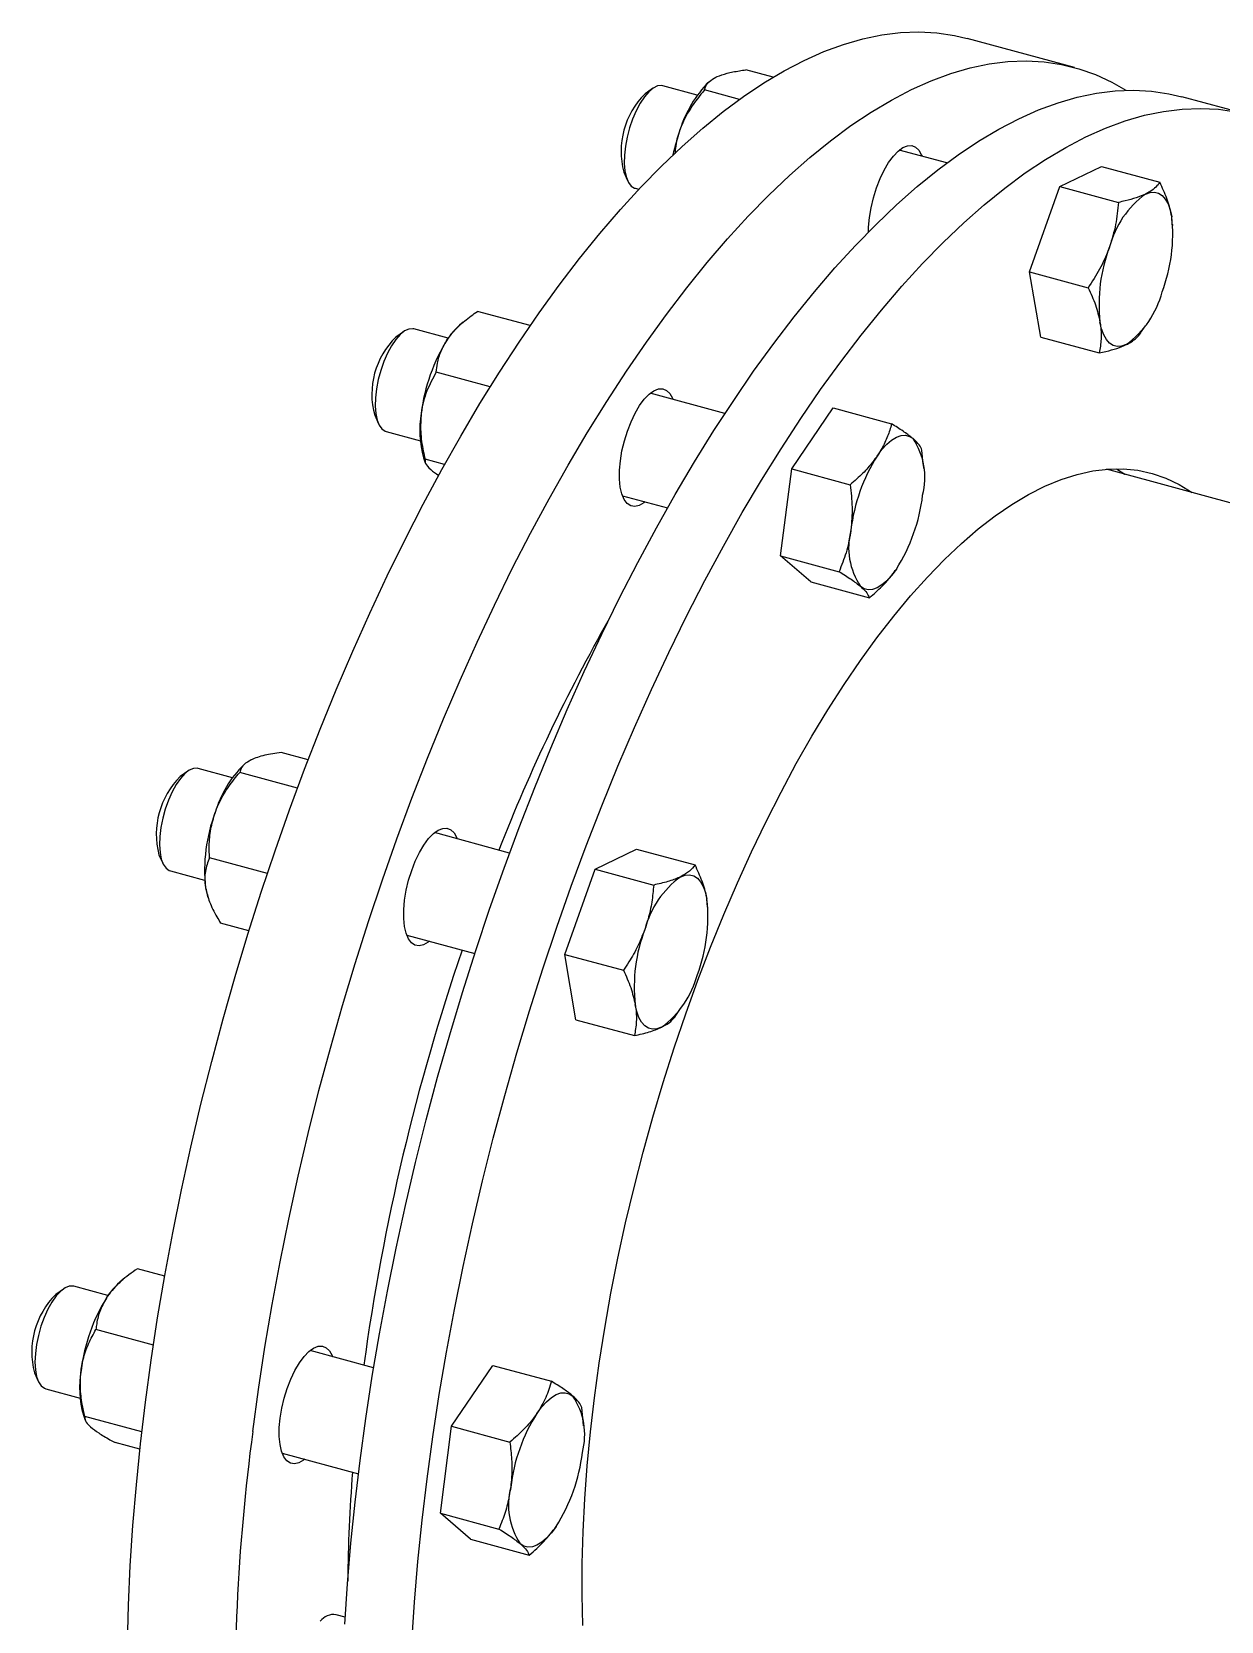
# Model space of a CAD drawing. Header units: inches. Extents: x 0.9 to 37.1, y -8.4 to 11.7.
# Drawn here: x 33.5551 to 33.6572, y 2.2373 to 2.3737 of the extents above; entities that cross this region are included whole.
import ezdxf

# ---------------------------------------------------------------- set-up
doc = ezdxf.new("R2010")
doc.units = ezdxf.units.IN
doc.header["$MEASUREMENT"] = 0

msp = doc.modelspace()

# ---------------------------------------------------------------- linework, layer by layer
at = {"color": 7, "linetype": 'Continuous', "lineweight": 25}
for p, q in [((33.64460370834834, 2.370682328847839), (33.63539101958087, 2.373186140250796)), ((33.61873187255949, 2.369851594854801), (33.61639355159507, 2.370487100388772)), ((33.60838204797907, 2.36888182540032), (33.60772613991085, 2.368417640565992)), ((33.61221321357051, 2.368314213683591), (33.60926980196309, 2.369114169888803)), ((33.6158442377458, 2.367948488524635), (33.61283658929051, 2.368765902928669)), ((33.61329936299145, 2.369522240900143), (33.61319369869855, 2.369431924836626)), ((33.65957432759549, 2.366613635318032), (33.65381639711582, 2.368178517444881)), ((33.63365048153409, 2.362488023596176), (33.62956714617625, 2.363597786651144)), ((33.64336283352154, 2.360469523844969), (33.64691979582609, 2.362190721305071)), ((33.64691979582609, 2.362190721305071), (33.65194447406495, 2.36082512142558)), ((33.60590061946949, 2.361700700286461), (33.60623134057879, 2.360968370782588)), ((33.60687936401816, 2.360318634898158), (33.60719967710464, 2.360231580664731)), ((33.640758956394, 2.353145586445853), (33.64336283352154, 2.360469523844969)), ((33.64336283352154, 2.360469523844969), (33.6483875117604, 2.359103923965478)), ((33.65300785237339, 2.357188699284789), (33.65296080243015, 2.357877049248178)), ((33.65304772295587, 2.357128740596278), (33.65304347043204, 2.357191130833048)), ((33.640758956394, 2.353145586445853), (33.64578363463286, 2.351779986566362)), ((33.64171204157101, 2.347542846506839), (33.640758956394, 2.353145586445853)), ((33.59787017422909, 2.34852155763409), (33.59335292491972, 2.349749249203431)), ((33.59082337884568, 2.34743707925647), (33.58787996723827, 2.348237035461682)), ((33.59210862679341, 2.348815285013929), (33.59180386397373, 2.348554790409505)), ((33.65029125842479, 2.34789488572309), (33.65070158923653, 2.34849622149457)), ((33.58699221325425, 2.3480046909732), (33.58633630518602, 2.347540506138871)), ((33.64171204157101, 2.347542846506839), (33.64673671980987, 2.346177246627348)), ((33.59443186654318, 2.343267098805378), (33.58979596261517, 2.344527038157605)), ((33.6145918912958, 2.340977306870144), (33.60817731145143, 2.342720652224023)), ((33.62032220684619, 2.336230659073905), (33.62387916915074, 2.341452870119731)), ((33.62387916915074, 2.341452870119731), (33.6289038473896, 2.34008727024024)), ((33.58451078474467, 2.340823565859341), (33.58484150585397, 2.340091236355468)), ((33.58548952929333, 2.339441500471037), (33.58843294090074, 2.338641544265825)), ((33.63161194331115, 2.336617043276776), (33.63150772451714, 2.337846260645169)), ((33.58871279310235, 2.337181300432352), (33.58886051399502, 2.336753959371419)), ((33.59051973772553, 2.33660808282137), (33.58884287743815, 2.337063817516709)), ((33.61936912166917, 2.328767438433008), (33.62032220684619, 2.336230659073905)), ((33.62032220684619, 2.336230659073905), (33.62534688508505, 2.334865059194414)), ((33.63165788823105, 2.336251606169157), (33.63163286230722, 2.336618770087579)), ((33.73556346866226, 2.312228540729305), (33.6473670219076, 2.336198445135969)), ((33.6057868735065, 2.333925117233377), (33.60965900908633, 2.332872753752607)), ((33.61936912166917, 2.328767438433008), (33.62439379990803, 2.327401838553517)), ((33.62197299879671, 2.326526428837938), (33.61936912166917, 2.328767438433008)), ((33.62197299879671, 2.326526428837938), (33.62699767703558, 2.325160828958447)), ((33.57879873691316, 2.311256462143302), (33.5764795766158, 2.311886760218531)), ((33.56846807299981, 2.310281485230079), (33.56781216493158, 2.309817300395751)), ((33.57229923859124, 2.30971387351335), (33.56935582698383, 2.310513829718562)), ((33.57787853995552, 2.308818648360957), (33.57292261431125, 2.310165562758428)), ((33.57339488783776, 2.310930020661682), (33.57327972371929, 2.310831584666385)), ((33.59609532286617, 2.303246607695832), (33.58965317119699, 2.304997446480904)), ((33.60344885854227, 2.301869183674728), (33.60700582084682, 2.30359038113483)), ((33.60700582084682, 2.30359038113483), (33.61203049908568, 2.302224781255339)), ((33.56598664449022, 2.30310036011622), (33.56631736559952, 2.302368030612347)), ((33.57529560709845, 2.301489018757908), (33.57031873718371, 2.302841625359312)), ((33.60084498141473, 2.294545246275612), (33.60344885854227, 2.301869183674728)), ((33.60344885854227, 2.301869183674728), (33.60847353678113, 2.300503583795237)), ((33.56696538903889, 2.301718294727917), (33.5699088006463, 2.300918338522705)), ((33.5701886528479, 2.299458094689231), (33.57023263311286, 2.299330864391978)), ((33.61309387739413, 2.298588359114548), (33.61304682745089, 2.299276709077937)), ((33.6131337479766, 2.298528400426036), (33.61312949545277, 2.298590790662807)), ((33.57371160565083, 2.29657580460028), (33.57127182236072, 2.297238885420299)), ((33.58726273325205, 2.296201911490257), (33.59310536274639, 2.294614009986101)), ((33.60179806659174, 2.288942506336598), (33.60084498141473, 2.294545246275612)), ((33.60084498141473, 2.294545246275612), (33.60586965965359, 2.29317964639612)), ((33.610372446204, 2.289287456622942), (33.61078761425727, 2.289895881324329)), ((33.60179806659174, 2.288942506336598), (33.60682274483061, 2.287576906457107)), ((33.5628970071194, 2.266637062273565), (33.56258480635688, 2.266370210122048)), ((33.56648316353425, 2.266926180539613), (33.56413386730286, 2.267564668915975)), ((33.55777315563739, 2.265820110685743), (33.55711724756917, 2.265355925851415)), ((33.56160432122883, 2.265252498969014), (33.55866090962142, 2.266052455174226)), ((33.56550988072617, 2.261001780768201), (33.56057690499831, 2.262342457870149)), ((33.58441768141792, 2.259052316500796), (33.57895825383457, 2.260536071936568)), ((33.55529172712782, 2.258638985571884), (33.55562244823712, 2.257906656068011)), ((33.59110314922933, 2.254046078786448), (33.59466011153388, 2.259268289832275)), ((33.59466011153388, 2.259268289832275), (33.59968478977275, 2.257902689952783)), ((33.55627047167648, 2.25725692018358), (33.55921388328389, 2.256456963978368)), ((33.60240656666562, 2.254411714619596), (33.60228866690029, 2.255661680357713)), ((33.5594937354855, 2.254996720144895), (33.55964145637816, 2.254569379083962)), ((33.56451725046969, 2.253549307632555), (33.5596238198213, 2.254879237229252)), ((33.6024388306142, 2.2540670258817), (33.60241429198546, 2.25442704052652)), ((33.59015006405232, 2.246582858145552), (33.59110314922933, 2.254046078786448)), ((33.59110314922933, 2.254046078786448), (33.59612782746819, 2.252680478906957)), ((33.56435098004954, 2.252061164783865), (33.56222769694884, 2.252638227634181)), ((33.57656781588963, 2.251740536945922), (33.58311140650819, 2.249962129227985)), ((33.59015006405232, 2.246582858145552), (33.59517474229118, 2.24521725826606)), ((33.59275394117986, 2.244341848550481), (33.59015006405232, 2.246582858145552)), ((33.59275394117986, 2.244341848550481), (33.59777861941872, 2.24297624867099)), ((33.5819854822509, 2.237651504587157), (33.58120109807855, 2.237864683397881))]:
    msp.add_line(p, q, dxfattribs=at)
at = {"color": 7, "linetype": 'Continuous', "lineweight": 25, "flags": 128}
for points in [[(33.56482795657999, 2.256105316920822), (33.56531853010071, 2.259706300187671), (33.56587385457741, 2.263333679597477), (33.56649311499486, 2.266982131470747), (33.56717540250298, 2.270646301201241), (33.56791971575079, 2.274320811114598), (33.56872496235594, 2.278000268360809), (33.569589960508, 2.281679272828974), (33.5705134407029, 2.285352425072709), (33.57149404760612, 2.289014334234573), (33.57253034204179, 2.292659625957901), (33.57362080310492, 2.296282950274408), (33.57476383039354, 2.29987898945601), (33.57595774635747, 2.303442465819319), (33.57720079876042, 2.306968149471374), (33.57849116325153, 2.310450865985231), (33.57982694604301, 2.313885503994144), (33.58120618668939, 2.317267022693204), (33.58262686096482, 2.320590459237414), (33.58408688383392, 2.32385093602535), (33.58558411251177, 2.32704366785771), (33.58711634960883, 2.330163968960258), (33.58868134635587, 2.333207259860841), (33.59027680590435, 2.336169074110397), (33.59190038669736, 2.339045064838087), (33.59354970590621, 2.341831011130923), (33.59522234292753, 2.344522824228543), (33.59691584293581, 2.347116553524029), (33.59862772048629, 2.349608392361969), (33.60035546316258, 2.351994683625248), (33.60209653526405, 2.354271925102371), (33.6038483815273, 2.356436774627443), (33.60560843087637, 2.358486054985256), (33.60737410019613, 2.360416758574293), (33.60914279812336, 2.362226051820796), (33.61091192884996, 2.363911279337428), (33.61267889593262, 2.365469967820417), (33.61444110610351, 2.366899829679474), (33.61619597307617, 2.368198766395144), (33.61794092134134, 2.369364871598678), (33.6196733899468, 2.370396433869884), (33.62139083625598, 2.371291939248879), (33.62309073967958, 2.372050073458031), (33.62477060537493, 2.372669723830841), (33.62642796790745, 2.37314998094494), (33.62806039486908, 2.373490139956784), (33.62966549044815, 2.373689701636118), (33.63124089894556, 2.373748373098658), (33.63278430823209, 2.373666068235941), (33.63429345314178, 2.373442907841703), (33.63539101958087, 2.373186140250796)], [(33.57404064534747, 2.253601505517865), (33.57453121886818, 2.257202488784713), (33.57508654334488, 2.26082986819452), (33.57570580376233, 2.26447832006779), (33.57638809127046, 2.268142489798284), (33.57713240451826, 2.27181699971164), (33.57793765112341, 2.275496456957851), (33.57880264927547, 2.279175461426016), (33.57972612947038, 2.282848613669751), (33.58070673637359, 2.286510522831616), (33.58174303080926, 2.290155814554943), (33.58283349187239, 2.293779138871451), (33.58397651916101, 2.297375178053052), (33.58517043512495, 2.300938654416361), (33.58641348752789, 2.304464338068417), (33.587703852019, 2.307947054582273), (33.58903963481048, 2.311381692591187), (33.59041887545686, 2.314763211290247), (33.5918395497323, 2.318086647834457), (33.5932995726014, 2.321347124622392), (33.59479680127924, 2.324539856454752), (33.5963290383763, 2.3276601575573), (33.59789403512335, 2.330703448457883), (33.59948949467181, 2.33366526270744), (33.60111307546484, 2.33654125343513), (33.60276239467369, 2.339327199727966), (33.604435031695, 2.342019012825585), (33.60612853170329, 2.344612742121071), (33.60784040925376, 2.347104580959011), (33.60956815193005, 2.34949087222229), (33.61130922403152, 2.351768113699413), (33.61306107029478, 2.353932963224485), (33.61482111964384, 2.355982243582298), (33.61658678896359, 2.357912947171335), (33.61835548689083, 2.359722240417839), (33.62012461761744, 2.36140746793447), (33.6218915847001, 2.362966156417459), (33.62365379487098, 2.364396018276516), (33.62540866184364, 2.365694954992187), (33.62715361010881, 2.366861060195721), (33.62888607871427, 2.367892622466927), (33.63060352502345, 2.368788127845922), (33.63230342844706, 2.369546262055073), (33.6339832941424, 2.370165912427884), (33.63564065667492, 2.370646169541982), (33.63727308363656, 2.370986328553827), (33.63887817921563, 2.37118589023316), (33.64045358771304, 2.3712445616957), (33.64199699699957, 2.371162256832983), (33.64350614190926, 2.370939096438745), (33.64497880756383, 2.370575408031638), (33.64641283262338, 2.370071725374552), (33.64780611245838, 2.369428787691243), (33.64902068354247, 2.368733645663748)], [(33.58325333411494, 2.251097694114907), (33.58374390763565, 2.254698677381755), (33.58429923211236, 2.258326056791562), (33.5849184925298, 2.261974508664832), (33.58560078003793, 2.265638678395326), (33.58634509328573, 2.269313188308682), (33.58715033989088, 2.272992645554893), (33.58801533804295, 2.276671650023059), (33.58893881823785, 2.280344802266793), (33.58991942514106, 2.284006711428658), (33.59095571957673, 2.287652003151985), (33.59204618063987, 2.291275327468492), (33.59318920792849, 2.294871366650094), (33.59438312389242, 2.298434843013403), (33.59562617629535, 2.301960526665459), (33.59691654078648, 2.305443243179316), (33.59825232357795, 2.308877881188229), (33.59963156422433, 2.312259399887289), (33.60105223849977, 2.315582836431499), (33.60251226136887, 2.318843313219435), (33.60400949004672, 2.322036045051795), (33.60554172714378, 2.325156346154342), (33.60710672389082, 2.328199637054925), (33.60870218343929, 2.331161451304482), (33.61032576423231, 2.334037442032172), (33.61197508344116, 2.336823388325008), (33.61364772046247, 2.339515201422627), (33.61534122047076, 2.342108930718113), (33.61705309802124, 2.344600769556053), (33.61878084069753, 2.346987060819332), (33.62052191279899, 2.349264302296455), (33.62227375906225, 2.351429151821527), (33.62403380841131, 2.35347843217934), (33.62579947773107, 2.355409135768378), (33.6275681756583, 2.357218429014881), (33.6293373063849, 2.358903656531512), (33.63110427346757, 2.360462345014501), (33.63286648363845, 2.361892206873558), (33.63462135061111, 2.363191143589229), (33.63636629887628, 2.364357248792763), (33.63809876748174, 2.365388811063969), (33.63981621379093, 2.366284316442964), (33.64151611721454, 2.367042450652115), (33.64319598290987, 2.367662101024926), (33.64485334544239, 2.368142358139024), (33.64648577240403, 2.368482517150869), (33.6480908679831, 2.368682078830203), (33.64966627648051, 2.368740750292742), (33.65120968576704, 2.368658445430025), (33.65271883067673, 2.368435285035787), (33.65381639711582, 2.368178517444881)], [(33.60926980196309, 2.369114169888803), (33.60915176415189, 2.369136068174387), (33.60880699525029, 2.369098695562929), (33.60843868601604, 2.368920472443242), (33.60805867421097, 2.368607127053036), (33.60767917372716, 2.368168730570972), (33.60731238202243, 2.367619373420699), (33.60697008808395, 2.366976712393038), (33.60666329352055, 2.366261403142202), (33.60640185896195, 2.365496436296072), (33.60619418712994, 2.364706398518499), (33.60604695276809, 2.363916682273698), (33.60596488810992, 2.363152669691559), (33.60595063078109, 2.362438916765103), (33.60600463902387, 2.361798364100665), (33.6061251769689, 2.361251599587928), (33.60630837042743, 2.360816196688211), (33.606548331411, 2.36050614960896), (33.60683734737614, 2.360331423518412), (33.60687936401816, 2.360318634898158)], [(33.58901126459461, 2.249532811988058), (33.58950183811532, 2.253133795254907), (33.59005716259203, 2.256761174664713), (33.59067642300948, 2.260409626537983), (33.5913587105176, 2.264073796268478), (33.5921030237654, 2.267748306181834), (33.59290827037056, 2.271427763428044), (33.59377326852262, 2.27510676789621), (33.59469674871752, 2.278779920139945), (33.59567735562074, 2.282441829301809), (33.5967136500564, 2.286087121025137), (33.59780411111954, 2.289710445341644), (33.59894713840816, 2.293306484523246), (33.6001410543721, 2.296869960886554), (33.60138410677503, 2.30039564453861), (33.60267447126615, 2.303878361052467), (33.60401025405762, 2.30731299906138), (33.605389494704, 2.31069451776044), (33.60681016897944, 2.314017954304651), (33.60827019184853, 2.317278431092586), (33.60976742052639, 2.320471162924946), (33.61129965762345, 2.323591464027494), (33.61286465437048, 2.326634754928077), (33.61446011391897, 2.329596569177633), (33.61608369471197, 2.332472559905324), (33.61773301392083, 2.335258506198159), (33.61940565094214, 2.337950319295779), (33.62109915095044, 2.340544048591265), (33.62281102850091, 2.343035887429205), (33.62453877117719, 2.345422178692484), (33.62627984327867, 2.347699420169607), (33.62803168954191, 2.349864269694679), (33.62979173889099, 2.351913550052492), (33.63155740821074, 2.353844253641529), (33.63332610613797, 2.355653546888032), (33.63509523686457, 2.357338774404664), (33.63686220394725, 2.358897462887652), (33.63862441411813, 2.360327324746709), (33.64037928109079, 2.36162626146238), (33.64212422935595, 2.362792366665914), (33.64385669796142, 2.363823928937121), (33.6455741442706, 2.364719434316116), (33.6472740476942, 2.365477568525267), (33.64895391338955, 2.366097218898077), (33.65061127592207, 2.366577476012176), (33.6522437028837, 2.36691763502402), (33.65384879846277, 2.367117196703354), (33.65542420696018, 2.367175868165893), (33.65696761624671, 2.367093563303177), (33.65847676115639, 2.366870402908939)], [(33.62699741857027, 2.357799348834102), (33.62713751127627, 2.358648244010595), (33.62734111802836, 2.359505402369766), (33.62760238143099, 2.360346165026246), (33.62791378541174, 2.36114634476918), (33.62826637144506, 2.361882921884247), (33.62864999627272, 2.36253470638893), (33.6290536237069, 2.36308294762973), (33.6294656421212, 2.363511873704329), (33.62987419849599, 2.363809145190505), (33.63026753940824, 2.363966210128842), (33.63063434915604, 2.363978550047031), (33.63096407529081, 2.363845809948093), (33.63124723219198, 2.363571808522996), (33.63147567395104, 2.363164428293865), (33.6315138906715, 2.363068703211025)], [(33.65070577868936, 2.359817820487634), (33.65110079276835, 2.359957088166136), (33.65147492529294, 2.359983383419443), (33.65182177475192, 2.35989625632848), (33.65213540645489, 2.35969719766193), (33.65241045407643, 2.359389613368768), (33.6526422114755, 2.358978766301526), (33.65282671321873, 2.358471686167435), (33.65296080243015, 2.357877049248178)], [(33.62691459440664, 2.35656435272328), (33.62692487012244, 2.356983138008934), (33.62699741857027, 2.357799348834102)], [(33.58787996723827, 2.348237035461682), (33.58778924317248, 2.348255619743456), (33.58744694923401, 2.348230102016202), (33.58708015752927, 2.348063459269796), (33.58670065704546, 2.347761047539221), (33.58632064524039, 2.347332586586323), (33.58595233600614, 2.346791847498668), (33.58560756710455, 2.346156210075453), (33.58529741969178, 2.345446104226466), (33.58503186216088, 2.344684353337971), (33.58481942974939, 2.343895440710292), (33.58466695020982, 2.343104722644405), (33.58457932436001, 2.342337613469551), (33.58455936856687, 2.341618768705791), (33.58460772422604, 2.340971292615297), (33.58472283714682, 2.340415995612365), (33.58490100750523, 2.339970725399568), (33.58513650875935, 2.339649793327915), (33.58542177170511, 2.339463514418254), (33.58548952929333, 2.339441500471037)], [(33.64905498673884, 2.346891143149504), (33.64865997265986, 2.346751875471002), (33.64828584013526, 2.346725580217695), (33.64793899067628, 2.346812707308658), (33.64762535897332, 2.347011765975207), (33.64735031135178, 2.34731935026837), (33.64711855395271, 2.347730197335612), (33.64693405220947, 2.348237277469702), (33.64679996299806, 2.34883191438896)], [(33.60560758384545, 2.336922214406981), (33.60574767655145, 2.337771109583475), (33.60595128330354, 2.338628267942646), (33.60621254670617, 2.339469030599126), (33.60652395068692, 2.340269210342059), (33.60687653672024, 2.341005787457126), (33.6072601615479, 2.341657571961809), (33.60766378898208, 2.342205813202609), (33.60807580739638, 2.342634739277208), (33.60848436377117, 2.342932010763385), (33.60887770468342, 2.343089075701722), (33.60924451443123, 2.343101415619911), (33.60957424056599, 2.342968675520973), (33.60985739746716, 2.342694674095875), (33.61008583922622, 2.342287293866745), (33.61012405594668, 2.342191568783904)], [(33.62766515201402, 2.337329462509432), (33.62807428884698, 2.337878265497613), (33.62849054798929, 2.338334657279579), (33.62890680713159, 2.338690828865408), (33.62931594396454, 2.338940686060513), (33.62971095804353, 2.339079953739015), (33.63008509056813, 2.339106248992322), (33.63043194002711, 2.33901912190136), (33.63074557173007, 2.33882006323481)], [(33.60338029558714, 2.256485919030216), (33.60379003623837, 2.259453846082096), (33.60426438411732, 2.26244703781298), (33.60480231189212, 2.265459011636097), (33.60540265453101, 2.268483244286843), (33.60606411182548, 2.271513185950723), (33.60678525120636, 2.274542274448792), (33.60756451084631, 2.277563949449871), (33.60840020304248, 2.280571666678767), (33.60929051787166, 2.28355891208971), (33.61023352711018, 2.286519215974331), (33.61122718841003, 2.289446166973609), (33.61226934972208, 2.292333425963444), (33.613357753957, 2.295174739783789), (33.61449004387359, 2.297963954781606), (33.61566376718402, 2.300695030138303), (33.61687638186496, 2.303362050952805), (33.61812526166303, 2.305959241051914), (33.61940770178268, 2.308480975500207), (33.6207209247442, 2.310921792782404), (33.62206208639906, 2.313276406631785), (33.62342828208977, 2.31553971747907), (33.62481655294068, 2.317706823496951), (33.62622389226627, 2.319773031216359), (33.62764725208294, 2.321733865691471), (33.62908354971027, 2.323585080191445), (33.63052967444744, 2.3253226653979), (33.63198249431028, 2.326942858088196), (33.63343886281448, 2.328442149285747), (33.63489562579016, 2.329817291859677), (33.6363496282131, 2.331065307557383), (33.63779772103783, 2.332183493454769), (33.63923676801775, 2.333169427810175), (33.64066365249754, 2.334020975309333), (33.64207528416314, 2.334736291689978), (33.64346860573472, 2.335313827736116), (33.64484059958801, 2.335752332633274), (33.64618829428983, 2.33605085667749), (33.64750877103356, 2.336208753332159), (33.64879916996061, 2.336225680628287), (33.65005669635426, 2.336101601905119), (33.65127862669235, 2.335836785889541), (33.65246231454586, 2.335431806114074), (33.65360519631048, 2.334887539674731), (33.65470479675881, 2.334205165331425), (33.6547070765338, 2.334203575566913)], [(33.60773361800174, 2.333396033793258), (33.60762967019085, 2.333316227471431), (33.60722727190289, 2.333088237924218), (33.60684582239664, 2.333003229251237), (33.60649629527991, 2.333063646997233), (33.60618874581147, 2.333267753053658), (33.60593202162954, 2.333609675660882), (33.60573350822145, 2.334079578328033), (33.6055989164565, 2.334663942810927), (33.60553211829473, 2.33534595800734), (33.60553503539762, 2.336106003581814), (33.60560758384545, 2.336922214406981)], [(33.64822659875833, 2.336235549204774), (33.64894686627915, 2.335770047458273), (33.64894914605413, 2.335768457693762)], [(33.62931594396454, 2.327625232273465), (33.62890680713159, 2.327076429285284), (33.62849054798929, 2.326620037503317), (33.62807428884698, 2.326263865917489), (33.62766515201402, 2.326014008722383), (33.62727013793504, 2.325874741043881), (33.62689600541044, 2.325848445790574), (33.62654915595146, 2.325935572881537), (33.6262355242485, 2.326134631548087)], [(33.56935582698383, 2.310513829718562), (33.56929216948149, 2.310528111632987), (33.56895242711028, 2.310514454500712), (33.56858723502171, 2.310359429421629), (33.56820833079001, 2.310068019029337), (33.56782789270893, 2.309649589493615), (33.56745814837144, 2.309117589484027), (33.56711098166475, 2.308489117918614), (33.56679755081249, 2.307784374390593), (33.56652792974012, 2.307026009936823), (33.56631078429076, 2.30623839901483), (33.56615309369782, 2.305446856087697), (33.5660599262667, 2.304676821996384), (33.56603427647531, 2.303953046270173), (33.56607696872904, 2.30329879165643), (33.56618663086373, 2.302735086436762), (33.56635973824812, 2.302280048560747), (33.56659072706848, 2.301948303320127), (33.56687217315404, 2.301750513279897), (33.56696538903889, 2.301718294727917)], [(33.58708344359101, 2.299199008663864), (33.587223536297, 2.300047903840358), (33.5874271430491, 2.300905062199529), (33.58768840645172, 2.301745824856009), (33.58799981043247, 2.302546004598942), (33.58835239646579, 2.30328258171401), (33.58873602129346, 2.303934366218693), (33.58913964872764, 2.304482607459493), (33.58955166714193, 2.304911533534092), (33.58996022351673, 2.305208805020269), (33.59035356442897, 2.305365869958606), (33.59072037417678, 2.305378209876795), (33.59105010031155, 2.305245469777857), (33.59133325721271, 2.304971468352759), (33.59156169897177, 2.304564088123628), (33.59159991569224, 2.304468363040783)], [(33.6107918037101, 2.301217480317393), (33.61118681778909, 2.301356747995895), (33.61156095031368, 2.301383043249202), (33.61190779977267, 2.301295916158239), (33.61222143147562, 2.301096857491689), (33.61249647909716, 2.300789273198526), (33.61272823649622, 2.300378426131285), (33.61291273823946, 2.299871345997194), (33.61304682745089, 2.299276709077937)], [(33.56998916950506, 2.300259338887564), (33.57012325871649, 2.299664701968307), (33.5701886528479, 2.299458094689231)], [(33.58920947774729, 2.295672828050139), (33.5891055299364, 2.295593021728313), (33.58870313164844, 2.2953650321811), (33.5883216821422, 2.295280023508119), (33.58797215502547, 2.295340441254115), (33.58766460555702, 2.29554454731054), (33.5874078813751, 2.295886469917764), (33.58720936796701, 2.296356372584915), (33.58707477620206, 2.296940737067809), (33.58700797804028, 2.297622752264223), (33.58701089514318, 2.298382797838696), (33.58708344359101, 2.299199008663864)], [(33.60914101175958, 2.288290802979263), (33.60874599768059, 2.288151535300761), (33.60837186515599, 2.288125240047454), (33.60802501569701, 2.288212367138416), (33.60771138399406, 2.288411425804966), (33.60743633637252, 2.288719010098129), (33.60720457897345, 2.289129857165371), (33.60702007723022, 2.289636937299461), (33.60688598801879, 2.290231574218719)], [(33.55866090962142, 2.266052455174226), (33.55862406544316, 2.266061447320618), (33.55828695067233, 2.266059653839739), (33.55792343992861, 2.265916281122032), (33.55754521674641, 2.265635937284612), (33.55716443752999, 2.265227632809081), (33.55679334083669, 2.264704490937238), (33.55644385401958, 2.264083325879285), (33.55612720987249, 2.263384102391282), (33.55585358559888, 2.262629294091456), (33.55563177570801, 2.261843161139621), (33.55546890935229, 2.261050970495683), (33.55537022119041, 2.260278183818753), (33.55533888314108, 2.25954963910848), (33.555375902435, 2.2588887523913), (33.5554800892416, 2.258316765110082), (33.55564809491119, 2.257852061406678), (33.55587451960331, 2.257509577240475), (33.55615208584206, 2.257300320334372), (33.55627047167648, 2.25725692018358)], [(33.5763885262286, 2.254737634119527), (33.5765286189346, 2.25558652929602), (33.57673222568668, 2.256443687655192), (33.57699348908931, 2.257284450311672), (33.57730489307006, 2.258084630054606), (33.57765747910338, 2.258821207169673), (33.57804110393104, 2.259472991674357), (33.57844473136522, 2.260021232915157), (33.57885674977952, 2.260450158989757), (33.57926530615431, 2.260747430475933), (33.57965864706656, 2.26090449541427), (33.58002545681437, 2.260916835332459), (33.58035518294913, 2.260784095233521), (33.5806383398503, 2.260510093808423), (33.58086678160937, 2.260102713579292), (33.58090499832983, 2.260006988496447)], [(33.59844609439716, 2.255144882221975), (33.59885523123013, 2.255693685210156), (33.59927149037243, 2.256150076992123), (33.59968774951473, 2.256506248577951), (33.60009688634769, 2.256756105773056), (33.60049190042668, 2.256895373451559), (33.60086603295127, 2.256921668704865), (33.60121288241025, 2.256834541613903), (33.60152651411321, 2.256635482947353)], [(33.56619668311933, 2.20569449478), (33.5660732136861, 2.206185644956208), (33.56549648201214, 2.208694826140318), (33.56498424012519, 2.21130526983995), (33.56453723981087, 2.214013144868999), (33.56415613710378, 2.216814477047447), (33.56384149132469, 2.219705155034024), (33.56359376425968, 2.222680936360164), (33.56341331948236, 2.225737453656417), (33.56330042182034, 2.22887022106216), (33.56325523696651, 2.232074640809223), (33.56327783123587, 2.235346009969743), (33.5633681714682, 2.238679527358359), (33.56352612507676, 2.242070300578618), (33.56375146024286, 2.245513353203237), (33.56404384625605, 2.249003632077696), (33.56440285399955, 2.252536014736446), (33.56482795657999, 2.256105316920822)], [(33.60237760563824, 2.23694741386116), (33.60231828727662, 2.239563304880619), (33.60232676362325, 2.242247539062161), (33.60240301632025, 2.244994302952263), (33.60254688022127, 2.247797647671983), (33.60275804374913, 2.250651501800896), (33.60303604957066, 2.25354968452645), (33.60338029558714, 2.256485919030216)], [(33.57851456038488, 2.251211453505802), (33.57841061257399, 2.251131647183974), (33.57800821428603, 2.250903657636761), (33.57762676477979, 2.250818648963779), (33.57727723766305, 2.250879066709776), (33.57696968819461, 2.251083172766201), (33.57671296401269, 2.251425095373425), (33.57651445060459, 2.251894998040577), (33.57637985883964, 2.252479362523471), (33.57631306067788, 2.253161377719884), (33.57631597778077, 2.253921423294358), (33.5763885262286, 2.254737634119527)], [(33.58195150261171, 2.237062677772703), (33.5821768377778, 2.240505730397321), (33.58246922379099, 2.243996009271781), (33.5828282315345, 2.247528391930531), (33.58325333411494, 2.251097694114907)], [(33.58770943309138, 2.235497795645854), (33.58793476825747, 2.238940848270473), (33.58822715427067, 2.242431127144933), (33.58858616201417, 2.245963509803682), (33.58901126459461, 2.249532811988058)], [(33.60009688634769, 2.245440651986008), (33.59968774951473, 2.244891848997827), (33.59927149037243, 2.24443545721586), (33.59885523123013, 2.244079285630032), (33.59844609439716, 2.243829428434926), (33.59805108031818, 2.243690160756425), (33.59767694779359, 2.243663865503117), (33.5973300983346, 2.24375099259408), (33.59701646663164, 2.24395005126063)]]:
    msp.add_lwpolyline(points, dxfattribs=at)
at = {"color": 7, "linetype": 'Continuous', "lineweight": 25}
for centre, radius, start, end in [((33.62040153211576, 2.362313605891444), 0.01013031722976273, 135.3579980569095, 162.7183036791729), ((33.61264859948007, 2.363473282720967), 0.006976910685271991, 134.8728387615335, 194.7181349211213), ((33.62671633870583, 2.359649160094874), 0.01696473852408214, 160.4609008090098, 168.0078855367917), ((33.65552086976466, 2.353227802132362), 0.008161705948279039, 126.1542656647817, 165.3264655325266), ((33.63923409803608, 2.356345635441813), 0.01381186597705929, 339.0790953833261, 6.365854626866401), ((33.66052666739211, 2.350363328195324), 0.01381186597705579, 159.0790953833169, 186.3658546268651), ((33.64423989566355, 2.353481161504777), 0.008161705948280567, 306.1542656647866, 345.3264655325207), ((33.59572031911507, 2.344121747514235), 0.005915276002470654, 131.4595934529665, 146.8405970956582), ((33.59110770276947, 2.342637203704715), 0.006841681785940727, 134.218877794823, 195.3720958878323), ((33.60365514092516, 2.339203362787416), 0.01524976426408534, 147.6772521365566, 173.1791284576962), ((33.5970500075853, 2.33953697178945), 0.008663621233485908, 170.1804768064588, 195.7775842782833), ((33.62579150017446, 2.335481061552802), 0.005974257879481949, 345.3287710282074, 33.97963174030431), ((33.64055195943889, 2.329175598118565), 0.0152497642640987, 147.6772521365648, 173.1791284576829), ((33.61642913653967, 2.33577909666433), 0.01524976426409588, 327.677252136565, 353.1791284576874), ((33.63118959580412, 2.329473633230096), 0.005974257879487253, 165.3287710282309, 213.9796317402811), ((33.73759933092489, 2.247684438415257), 0.1529760486832949, 150.3583273005904, 158.6013746957921), ((33.57985158812672, 2.304094818334171), 0.009411345408845119, 134.2901072217262, 163.7861945143515), ((33.57274031880468, 2.304871394960947), 0.006982025577646618, 134.8969938868899, 194.6939797957572), ((33.58371587389912, 2.30179075269393), 0.01381186597705929, 159.0790953833261, 186.3658546268671), ((33.6156068947854, 2.294627461962117), 0.008161705948287426, 126.1542656648088, 165.3264655325083), ((33.59932012305682, 2.297745295271573), 0.01381186597706312, 339.0790953833271, 6.365854626859066), ((33.62061269241285, 2.291762988025084), 0.01381186597705931, 159.0790953833261, 186.365854626868), ((33.77278173915148, 2.233326029396719), 0.1909727231320152, 161.1869161623719, 172.1891728324355), ((33.60432592068428, 2.294880821334533), 0.008161705948277314, 306.1542656647816, 345.326465532534), ((33.5665012614982, 2.261937167226781), 0.005915276002463267, 131.4595934529317, 146.8405970956423), ((33.5620397071384, 2.260411568006389), 0.006976910685277645, 134.8728387615621, 194.7181349210995), ((33.5744360833083, 2.257018782499959), 0.01524976426408447, 147.6772521365556, 173.1791284576975), ((33.56783094996845, 2.257352391501993), 0.00866362123348984, 170.1804768064633, 195.7775842782775), ((33.5965724425576, 2.253296481265345), 0.00597425787948406, 345.3287710282148, 33.97963174028992), ((33.61133290182202, 2.246991017831117), 0.01524976426408051, 147.6772521365579, 173.1791284577058), ((33.74953432762574, 2.230193604298035), 0.1770479097846228, 172.4025518774474, 182.1385708449791), ((33.58721007892282, 2.253594516376872), 0.01524976426409463, 327.6772521365648, 353.1791284576894), ((33.72156623277944, 2.239305955440473), 0.1393785907149036, 175.5585674211915, 179.4070754003633), ((33.60197053818726, 2.247289052942638), 0.005974257879485443, 165.3287710282132, 213.9796317402794), ((33.58100013639682, 2.236411488781523), 0.001467024263786468, 82.12652773639168, 142.572829972436)]:
    msp.add_arc(centre, radius, start, end, dxfattribs=at)
for points, knots in [([(33.61380896017563, 2.369845585156479), (33.6138503770797, 2.369864982989496), (33.61412223320487, 2.369992308289147), (33.61475141262921, 2.370196924226353), (33.61562340271321, 2.370375296470225), (33.61620286825915, 2.370459418540939), (33.61639355159507, 2.370487100388772)], [0, 0, 0, 0, 0.0662543887300802, 0.4348867160202416, 0.8140395284738057, 1, 1, 1, 1]), ([(33.61283658929051, 2.36876590292867), (33.6124225478173, 2.368254222021827), (33.61157938329975, 2.367212222094583), (33.61096728754755, 2.365989851291687), (33.61073483729893, 2.365340605140655), (33.61072854045959, 2.36532301772687)], [0, 0, 0, 0, 0.4841952181635558, 0.9860273763411902, 1, 1, 1, 1]), ([(33.61283658929051, 2.368765902928669), (33.61286740183463, 2.368871315918224), (33.61294030140257, 2.36912071309112), (33.61320729119458, 2.369496774993243), (33.61360671573924, 2.369728336441501), (33.61380896017563, 2.369845585156479)], [0, 0, 0, 0, 0.2654708005954765, 0.6280788300799357, 1, 1, 1, 1]), ([(33.61072854045959, 2.36532301772687), (33.61056136989131, 2.364802682226381), (33.61034431822087, 2.364127086691066), (33.61030842198461, 2.363440177055713), (33.61030017259484, 2.363282316903696)], [0, 0, 0, 0, 0.7701878909646594, 1, 1, 1, 1]), ([(33.65194447406495, 2.36082512142558), (33.65183801105643, 2.360686715247695), (33.65162407879697, 2.360408594736448), (33.65119526100361, 2.360073369629405), (33.65084049782683, 2.359888154714136), (33.65070577868936, 2.359817820487634)], [0, 0, 0, 0, 0.380593487973868, 0.7647841813874858, 1, 1, 1, 1]), ([(33.65296080243015, 2.357877049248178), (33.65294885950986, 2.357943640852993), (33.65285843588921, 2.358447826920203), (33.65257925747224, 2.359427969436117), (33.65215735716401, 2.360356567833974), (33.65194447406495, 2.36082512142558)], [0, 0, 0, 0, 0.07010571820324434, 0.5307925293049198, 1, 1, 1, 1]), ([(33.65070577868936, 2.359817820487634), (33.65045328554491, 2.359709311237204), (33.64994452410185, 2.35949067035904), (33.64912409713594, 2.359265774586678), (33.64857952747334, 2.359146115764898), (33.6483875117604, 2.359103923965478)], [0, 0, 0, 0, 0.3894480145147129, 0.7847188654868371, 1, 1, 1, 1]), ([(33.6483875117604, 2.359103923965478), (33.64832694026717, 2.358468201173851), (33.64820468672055, 2.357185099804029), (33.64781963417089, 2.355929005457625), (33.64762535897332, 2.355295253058025)], [0, 0, 0, 0, 0.4954579634770109, 1, 1, 1, 1]), ([(33.64762535897332, 2.355295253058025), (33.64759384712806, 2.355208608406267), (33.64735526099737, 2.354552594388639), (33.64679673405536, 2.353345272732024), (33.64612339106354, 2.35230492620095), (33.64578363463286, 2.351779986566362)], [0, 0, 0, 0, 0.07010571820324442, 0.530792529304915, 1, 1, 1, 1]), ([(33.64578363463286, 2.351779986566362), (33.64601189629739, 2.351284028791896), (33.64647260473556, 2.350283020006034), (33.64669018473967, 2.349318536740131), (33.64679996299806, 2.34883191438896)], [0, 0, 0, 0, 0.4954579634770093, 1, 1, 1, 1]), ([(33.59076833350029, 2.347357227178277), (33.59080975040435, 2.34741655214294), (33.59108160652951, 2.347805954861077), (33.59171078595386, 2.348499809957785), (33.59258277603786, 2.349219192165436), (33.5931622415838, 2.349618010884959), (33.59335292491972, 2.349749249203431)], [0, 0, 0, 0, 0.06625438873008037, 0.4348867160202424, 0.8140395284738059, 1, 1, 1, 1]), ([(33.64679996299806, 2.34883191438896), (33.64681061632596, 2.348765673267724), (33.64689127603544, 2.348264140822351), (33.64693466151073, 2.347348081775558), (33.6468031022046, 2.346569901841677), (33.64673671980987, 2.346177246627348)], [0, 0, 0, 0, 0.07010571820324346, 0.5307925293049105, 1, 1, 1, 1]), ([(33.58979596261517, 2.344527038157605), (33.58982677515928, 2.344780659758215), (33.58989967472722, 2.345380704500751), (33.59016666451924, 2.346341102367707), (33.5905660890639, 2.34701566795537), (33.59076833350029, 2.347357227178277)], [0, 0, 0, 0, 0.2654708005954766, 0.6280788300799357, 1, 1, 1, 1]), ([(33.64673671980987, 2.346177246627348), (33.64692873574958, 2.346219438712339), (33.6474684157096, 2.346338023777599), (33.64828947496513, 2.346562649518848), (33.64879870420278, 2.346781168118899), (33.64905498673884, 2.346891143149504)], [0, 0, 0, 0, 0.2152816572951914, 0.6050705810156096, 1, 1, 1, 1]), ([(33.64905498673884, 2.346891143149504), (33.64918970844671, 2.346961476675601), (33.64954222274405, 2.347145512150841), (33.64997188155811, 2.347480528056562), (33.65018601571145, 2.347758619854995), (33.65029368211442, 2.34789844408745)], [0, 0, 0, 0, 0.2352153999993374, 0.6154671935981766, 1, 1, 1, 1]), ([(33.58979596261517, 2.344527038157605), (33.58951021891608, 2.344004532307082), (33.58892832322744, 2.342940488191016), (33.58860166153195, 2.341694034292288), (33.58851563999491, 2.341032433425311), (33.58851330975951, 2.341014511334916)], [0, 0, 0, 0, 0.4841952181635544, 0.9860273763411899, 1, 1, 1, 1]), ([(33.58851330975951, 2.341014511334916), (33.58847728333892, 2.340484166865141), (33.58840392862787, 2.339404313116273), (33.58860736479409, 2.338069461813743), (33.58878969701276, 2.337290899131479), (33.58884287743815, 2.337063817516709)], [0, 0, 0, 0, 0.4060446745436557, 0.8267623950146697, 0.9999999999999999, 0.9999999999999999, 0.9999999999999999, 0.9999999999999999]), ([(33.6289038473896, 2.34008727024024), (33.62879738438109, 2.339730901813735), (33.62858345212162, 2.339014796720114), (33.62815463432827, 2.338091139799794), (33.62779987115148, 2.337539097269663), (33.62766515201402, 2.337329462509432)], [0, 0, 0, 0, 0.3805934879738687, 0.7647841813874864, 1, 1, 1, 1]), ([(33.63074557173007, 2.33882006323481), (33.63071405988481, 2.338846803997831), (33.63047547375412, 2.339049266758408), (33.6299169468121, 2.339460534188116), (33.62924360382029, 2.33987708592928), (33.6289038473896, 2.34008727024024)], [0, 0, 0, 0, 0.07010571820324495, 0.5307925293049239, 1, 1, 1, 1]), ([(33.63150772451714, 2.33784626064517), (33.63144715302391, 2.337987232574383), (33.6313248994773, 2.338271761110819), (33.63093984692764, 2.33863619235347), (33.63074557173007, 2.33882006323481)], [0, 0, 0, 0, 0.4954579634770068, 1, 1, 1, 1]), ([(33.62766515201402, 2.337329462509432), (33.62741265886957, 2.336990238248513), (33.62690389742651, 2.336306717811245), (33.6260834704606, 2.335498467857837), (33.625538900798, 2.335030178432635), (33.62534688508505, 2.334865059194414)], [0, 0, 0, 0, 0.3894480145147165, 0.7847188654868581, 1, 1, 1, 1]), ([(33.58884287743815, 2.337063817516709), (33.58883357702206, 2.336947176289522), (33.58881463741973, 2.336709645147327), (33.58910300063987, 2.336366149906266), (33.58933248912653, 2.336167770122257), (33.58933870573477, 2.336162396216932)], [0, 0, 0, 0, 0.484195218163571, 0.9860273763411885, 1, 1, 1, 1]), ([(33.58933870573477, 2.336162396216932), (33.58952917032396, 2.336002193964061), (33.58971974954273, 2.335841895294744), (33.5900309879632, 2.33565438308962), (33.59003117516689, 2.335654270304778)], [0, 0, 0, 0, 0.9993985199924748, 1, 1, 1, 1]), ([(33.62534688508505, 2.334865059194414), (33.62542036152684, 2.334218026297393), (33.62556866157893, 2.332912097349395), (33.62546329177081, 2.331632405166268), (33.62541012827324, 2.33098674666607)], [0, 0, 0, 0, 0.4954579634769993, 1, 1, 1, 1]), ([(33.62541012827324, 2.33098674666607), (33.62539818535295, 2.330898450913878), (33.6253077617323, 2.330229935893502), (33.62502858331533, 2.32899904459921), (33.6246066830071, 2.327937482946459), (33.62439379990803, 2.327401838553517)], [0, 0, 0, 0, 0.07010571820324907, 0.5307925293049115, 0.9999999999999999, 0.9999999999999999, 0.9999999999999999, 0.9999999999999999]), ([(33.62439379990803, 2.327401838553517), (33.62475610950759, 2.32717886067247), (33.62548737154447, 2.326728816677855), (33.62598463429012, 2.326333889108306), (33.6262355242485, 2.326134631548087)], [0, 0, 0, 0, 0.495457963477008, 1, 1, 1, 1]), ([(33.62699767703558, 2.325160828958447), (33.62718969297528, 2.325325948934466), (33.6277293729353, 2.32579003510457), (33.62855043219083, 2.326597887135848), (33.62905966142849, 2.327281291623152), (33.62931594396454, 2.327625232273465)], [0, 0, 0, 0, 0.2152816572951922, 0.6050705810155991, 1, 1, 1, 1]), ([(33.6262355242485, 2.326134631548087), (33.62626574650137, 2.326108241268643), (33.6264945687209, 2.325908432129905), (33.62681730272122, 2.325561248169317), (33.62693718609869, 2.325295114892129), (33.62699767703558, 2.325160828958447)], [0, 0, 0, 0, 0.07010571820324582, 0.5307925293049253, 1, 1, 1, 1]), ([(33.5764795766158, 2.311886760218531), (33.57599146238816, 2.311810518231152), (33.5749974542419, 2.311655257121662), (33.57422056306025, 2.311401641217818), (33.57390357215557, 2.311249369861446), (33.57389498519637, 2.311245244986238)], [0, 0, 0, 0, 0.4841952181635583, 0.9860273763411921, 1, 1, 1, 1]), ([(33.57081456548033, 2.306722677556629), (33.57084511297289, 2.306805971552755), (33.57104562344438, 2.307352704427873), (33.57154161669863, 2.308340259280213), (33.57226632698366, 2.309384420261331), (33.57276012227901, 2.309972157482282), (33.57292261431125, 2.310165562758428)], [0, 0, 0, 0, 0.06625438873007801, 0.4348867160202422, 0.8140395284738069, 1, 1, 1, 1]), ([(33.57389498519638, 2.311245244986238), (33.57367682958232, 2.311116528550171), (33.57323263496713, 2.310854444312567), (33.57300461372067, 2.310471035164853), (33.57294113035947, 2.310234540594352), (33.57292261431125, 2.310165562758428)], [0, 0, 0, 0, 0.4060446745436679, 0.8267623950147113, 1, 1, 1, 1]), ([(33.57031873718371, 2.302841625359312), (33.57030920271779, 2.303184219463459), (33.57028664507231, 2.303994764742419), (33.57039456037552, 2.30530595082153), (33.57067338536572, 2.30624646038559), (33.57081456548033, 2.306722677556629)], [0, 0, 0, 0, 0.2654708005955088, 0.6280788300799403, 1, 1, 1, 1]), ([(33.57031873718371, 2.302841625359312), (33.57018113899348, 2.302463714067046), (33.56990093056224, 2.301694125962858), (33.56990385972569, 2.300769362846531), (33.56998691950076, 2.300272790523594), (33.56998916950506, 2.300259338887564)], [0, 0, 0, 0, 0.4841952181635701, 0.9860273763411911, 1, 1, 1, 1]), ([(33.61203049908568, 2.302224781255339), (33.61189253498108, 2.302044013262261), (33.61161407724143, 2.301679162949211), (33.61106754978566, 2.301372303705261), (33.6107918037101, 2.301217480317393)], [0, 0, 0, 0, 0.495457963477013, 1, 1, 1, 1]), ([(33.61304682745089, 2.299276709077937), (33.61303488453059, 2.299343300682752), (33.61294446090995, 2.299847486749962), (33.61266528249298, 2.300827629265876), (33.61224338218475, 2.301756227663733), (33.61203049908568, 2.302224781255339)], [0, 0, 0, 0, 0.07010571820324728, 0.5307925293049212, 1, 1, 1, 1]), ([(33.60847353678113, 2.300503583795237), (33.60842640990006, 2.300016368403779), (33.60833171071496, 2.299037332671196), (33.60806308242821, 2.297760428721468), (33.60780818117818, 2.296988172459971), (33.60771138399406, 2.296694912887784)], [0, 0, 0, 0, 0.380593487973868, 0.7647841813874868, 1, 1, 1, 1]), ([(33.6107918037101, 2.301217480317393), (33.61074899374075, 2.30119725202866), (33.61042486594499, 2.301044097267324), (33.60970505705685, 2.300784876392063), (33.60888654356398, 2.300597919026857), (33.60847353678113, 2.300503583795237)], [0, 0, 0, 0, 0.07010571820324506, 0.530792529304923, 1, 1, 1, 1]), ([(33.56998916950506, 2.300259338887564), (33.57008647090763, 2.299859126460542), (33.57028458984789, 2.299044239317762), (33.57080387476149, 2.298017666075465), (33.57116615647391, 2.297414739615713), (33.57127182236072, 2.297238885420299)], [0, 0, 0, 0, 0.4060446745436692, 0.8267623950146965, 1, 1, 1, 1]), ([(33.60771138399406, 2.296694912887784), (33.60752169867688, 2.296217185931639), (33.60713949196035, 2.295254589279284), (33.60647787221106, 2.294096140497568), (33.6060282106807, 2.293418561359878), (33.60586965965359, 2.293179646396121)], [0, 0, 0, 0, 0.3894480145147173, 0.7847188654868388, 1, 1, 1, 1]), ([(33.60586965965359, 2.293179646396121), (33.60609792131812, 2.292683688621655), (33.60655862975629, 2.291682679835793), (33.60677620976041, 2.29071819656989), (33.60688598801879, 2.290231574218719)], [0, 0, 0, 0, 0.4954579634770079, 1, 1, 1, 1]), ([(33.60688598801879, 2.290231574218719), (33.60689664134669, 2.290165333097482), (33.60697730105618, 2.28966380065211), (33.60702068653146, 2.288747741605317), (33.60688912722534, 2.287969561671436), (33.60682274483061, 2.287576906457107)], [0, 0, 0, 0, 0.07010571820324564, 0.5307925293049117, 1, 1, 1, 1]), ([(33.60682274483061, 2.287576906457107), (33.60726244704153, 2.287675668498351), (33.60814991327144, 2.287875003353221), (33.60880865092322, 2.288151366270274), (33.60914101175958, 2.288290802979263)], [0, 0, 0, 0, 0.4954579634770092, 0.9999999999999999, 0.9999999999999999, 0.9999999999999999, 0.9999999999999999]), ([(33.60914101175958, 2.288290802979263), (33.60918253213654, 2.288311381751573), (33.60949689602113, 2.288467190134748), (33.60998091196759, 2.288790494479129), (33.6102459658461, 2.289127870308311), (33.61037970713516, 2.289298103917209)], [0, 0, 0, 0, 0.07010571820324615, 0.5307925293049236, 1, 1, 1, 1]), ([(33.56413386730286, 2.267564668915975), (33.56364575307522, 2.267216331919835), (33.56265174492896, 2.266506969659526), (33.56187485374731, 2.265648002784597), (33.56155786284263, 2.265185184173345), (33.56154927588344, 2.265172646890821)], [0, 0, 0, 0, 0.484195218163556, 0.9860273763411885, 1, 1, 1, 1]), ([(33.56154927588344, 2.265172646890821), (33.56133112026939, 2.264799050704508), (33.5608869256542, 2.264038357861752), (33.56065890440773, 2.263074837522361), (33.56059542104654, 2.262507834389998), (33.56057690499831, 2.262342457870149)], [0, 0, 0, 0, 0.4060446745436642, 0.8267623950147112, 1, 1, 1, 1]), ([(33.55929425214265, 2.258829931047459), (33.55930597326225, 2.258914813492243), (33.55938290943668, 2.259471972774329), (33.55964821747746, 2.26047899136609), (33.56011783166775, 2.261544675720295), (33.56046324173636, 2.262144932735401), (33.56057690499831, 2.262342457870149)], [0, 0, 0, 0, 0.06625438873008055, 0.4348867160202431, 0.8140395284738072, 1, 1, 1, 1]), ([(33.5596238198213, 2.254879237229252), (33.55954440228405, 2.255227727618946), (33.55935650789502, 2.256052222952377), (33.55918889810141, 2.257386656072802), (33.5592588385359, 2.258344789976542), (33.55929425214265, 2.258829931047459)], [0, 0, 0, 0, 0.2654708005955072, 0.6280788300799399, 0.9999999999999999, 0.9999999999999999, 0.9999999999999999, 0.9999999999999999]), ([(33.59968478977275, 2.257902689952783), (33.59954682566814, 2.257437631960893), (33.5992683679285, 2.25649898927842), (33.59872184047272, 2.255598976501393), (33.59844609439716, 2.255144882221975)], [0, 0, 0, 0, 0.495457963477011, 1, 1, 1, 1]), ([(33.60152651411321, 2.256635482947353), (33.60149500226795, 2.256662223710375), (33.60125641613726, 2.256864686470951), (33.60069788919525, 2.25727595390066), (33.60002454620344, 2.257692505641824), (33.59968478977275, 2.257902689952783)], [0, 0, 0, 0, 0.07010571820324926, 0.5307925293049254, 1, 1, 1, 1]), ([(33.60228866690029, 2.255661680357713), (33.60222809540706, 2.255802652286926), (33.60210584186045, 2.256087180823362), (33.60172078931078, 2.256451612066013), (33.60152651411321, 2.256635482947353)], [0, 0, 0, 0, 0.4954579634769981, 1, 1, 1, 1]), ([(33.5596238198213, 2.254879237229252), (33.5596145194052, 2.254762596002065), (33.55959557980288, 2.25452506485987), (33.55988394302301, 2.25418156961881), (33.56011343150967, 2.2539831898348), (33.56011964811792, 2.253977815929475)], [0, 0, 0, 0, 0.4841952181635702, 0.9860273763411909, 1, 1, 1, 1]), ([(33.59844609439716, 2.255144882221975), (33.59840328442781, 2.255083151991015), (33.59807915663205, 2.254615772920296), (33.59735934774391, 2.253764107321154), (33.59654083425104, 2.253043888177579), (33.59612782746819, 2.252680478906957)], [0, 0, 0, 0, 0.07010571820324313, 0.5307925293049253, 1, 1, 1, 1]), ([(33.56011964811792, 2.253977815929475), (33.56033241480236, 2.253812741032446), (33.56076563682112, 2.253476626004269), (33.5615584547737, 2.253007084989402), (33.56207657731912, 2.2527215182411), (33.56222769694884, 2.252638227634181)], [0, 0, 0, 0, 0.4060446745436553, 0.8267623950146988, 1, 1, 1, 1]), ([(33.59612782746819, 2.252680478906957), (33.59618347377458, 2.252184592172807), (33.59629529233223, 2.251188131797048), (33.59630412040976, 2.249887817858038), (33.5962221850906, 2.249100967840155), (33.59619107065638, 2.248802166378614)], [0, 0, 0, 0, 0.3805934879738692, 0.764784181387486, 1, 1, 1, 1]), ([(33.59619107065638, 2.248802166378614), (33.59611017168718, 2.248315260727842), (33.59594716418691, 2.247334169450875), (33.59556060660542, 2.246152512686827), (33.59527533078216, 2.245461063737027), (33.59517474229118, 2.245217258266061)], [0, 0, 0, 0, 0.3894480145147171, 0.7847188654868376, 0.9999999999999999, 0.9999999999999999, 0.9999999999999999, 0.9999999999999999]), ([(33.59517474229118, 2.245217258266061), (33.59553705189074, 2.244994280385013), (33.59626831392761, 2.244544236390398), (33.59676557667326, 2.244149308820849), (33.59701646663164, 2.24395005126063)], [0, 0, 0, 0, 0.4954579634770097, 1, 1, 1, 1]), ([(33.59777861941872, 2.24297624867099), (33.59821832162964, 2.243359300711047), (33.59910578785956, 2.24413242793534), (33.59976452551133, 2.24500194438547), (33.60009688634769, 2.245440651986008)], [0, 0, 0, 0, 0.4954579634770066, 1, 1, 1, 1]), ([(33.59701646663164, 2.24395005126063), (33.59704668888451, 2.243923660981187), (33.59727551110404, 2.243723851842448), (33.59759824510437, 2.24337666788186), (33.59771812848183, 2.243110534604672), (33.59777861941872, 2.24297624867099)], [0, 0, 0, 0, 0.0701057182032493, 0.5307925293049265, 1, 1, 1, 1])]:
    msp.add_open_spline(points, degree=3, knots=knots, dxfattribs=at)

doc.saveas('drawing.dxf')
